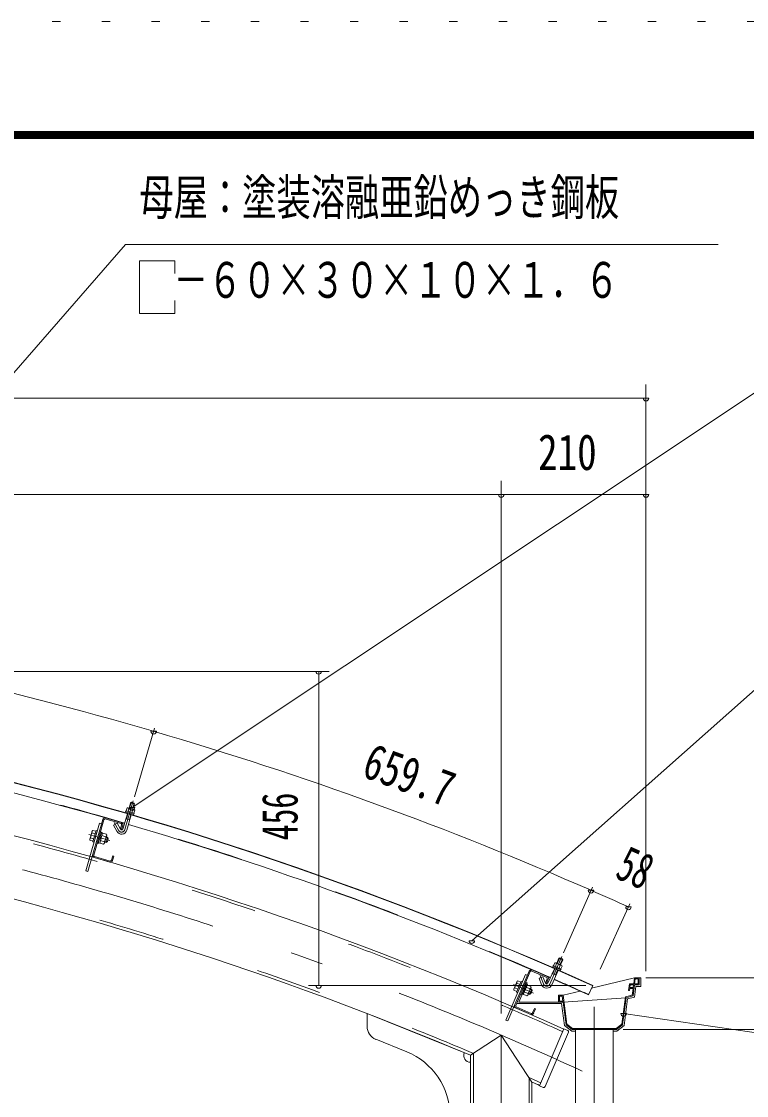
# Model space of a CAD drawing. Units: millimetres, scale not verified. Extents: x -25848 to 25858, y -10500 to 10500.
# Drawn here: x 18906 to 21536, y 6600 to 10500 of the extents above; entities that cross this region are included whole.
import ezdxf
from ezdxf.enums import TextEntityAlignment as Align

# ---------------------------------------------------------------- set-up
doc = ezdxf.new("R2010")
doc.units = ezdxf.units.MM
doc.header["$LTSCALE"] = 60
for name, pattern in [('USER2', [10, 4, -6]), ('USER3', [24, 12, -5, 2, -5]), ('USER4', [3, 0.5, -2.5])]:
    doc.linetypes.add(name, pattern=pattern)
for name, color, linetype, lineweight in [('0-6_2-02BOLD', 7, 'Continuous', 18), ('0-7_2-12HIDDEN', 3, 'USER2', 18), ('0-8_2-22CENTER', 3, 'USER3', 18), ('0-9_2-42THIN', 4, 'Continuous', 18), ('0-A_2-52DIM', 3, 'Continuous', 18), ('0-C_F-F1PAPER', 5, 'Continuous', 18), ('0-D_F-E_J_ADD', 5, 'USER4', 18)]:
    doc.layers.add(name, color=color, linetype=linetype, lineweight=lineweight)
doc.styles.add('ＭＳ ゴシック', font='')
doc.styles.get('ＭＳ ゴシック').set_extended_font_data('MS Gothic')

msp = doc.modelspace()

# ---------------------------------------------------------------- linework, layer by layer
at = {"layer": '0-6_2-02BOLD'}
for p, q in [((19291.8, 7645.31), (19315.31, 7638.43)), ((19296.36, 7643.98), (19302.08, 7663.53)), ((19305.18, 7665.23), (19302.08, 7663.53)), ((19316.47, 7659.32), (19302.08, 7663.53)), ((19314.78, 7662.42), (19305.18, 7665.23)), ((19310.75, 7639.77), (19316.47, 7659.32)), ((19316.47, 7659.32), (19314.78, 7662.42)), ((19210.12, 7604.61), (19266.86, 7588.43)), ((19211.22, 7608.45), (19267.96, 7592.28)), ((19274.17, 7568.09), (19290.32, 7623.34)), ((19285.05, 7634.26), (19284, 7630.66)), ((19284, 7630.66), (19313.99, 7621.89)), ((19285.14, 7630.33), (19284.02, 7626.49)), ((19284.02, 7626.49), (19311.72, 7618.38)), ((19285.15, 7605.65), (19299.55, 7601.44)), ((19288.56, 7563.89), (19304.72, 7619.13)), ((19296.27, 7642.69), (19293.12, 7631.9)), ((19310.13, 7638.63), (19306.97, 7627.85)), ((19312.85, 7622.22), (19311.72, 7618.38)), ((19317.05, 7636.61), (19313.9, 7625.82)), ((19315.31, 7638.43), (19317.05, 7636.61)), ((19201.34, 7602.96), (19147.32, 7413.5)), ((19205.18, 7601.86), (19168.44, 7472.99)), ((19196.67, 7586.61), (19188.98, 7588.8)), ((19252.97, 7589.02), (19239.82, 7581.82)), ((19251.82, 7559.89), (19239.82, 7581.82)), ((19264.98, 7567.1), (19252.97, 7589.02)), ((19269.61, 7583.49), (19264.95, 7567.14)), ((19264.95, 7567.14), (19268.8, 7566.05)), ((19273.46, 7582.39), (19268.8, 7566.05)), ((19157.3, 7536.08), (19168.85, 7532.79)), ((19162.45, 7554.13), (19174, 7550.84)), ((19162.52, 7560.73), (19165.02, 7563.15)), ((19165.02, 7563.15), (19176.57, 7559.86)), ((19177.25, 7562.25), (19165.6, 7521.38)), ((19177.25, 7562.25), (19181.1, 7561.15)), ((19196.48, 7556.77), (19184.83, 7515.89)), ((19195.47, 7534.96), (19189.29, 7531.52)), ((19200.81, 7553.71), (19190.12, 7516.21)), ((19190.66, 7536.33), (19196.84, 7539.77)), ((19196.48, 7556.77), (19192.64, 7557.86)), ((19196, 7555.08), (19200.81, 7553.71)), ((19211.99, 7540), (19198.04, 7543.98)), ((19218.64, 7538.75), (19213.16, 7519.52)), ((19218.64, 7538.75), (19213.84, 7540.12)), ((19217.79, 7522.09), (19221.22, 7534.12)), ((19218.64, 7538.75), (19221.22, 7534.12)), ((19165.6, 7521.38), (19169.45, 7520.28)), ((19184.83, 7515.89), (19180.99, 7516.99)), ((19185.31, 7517.58), (19190.12, 7516.21)), ((19206.85, 7521.96), (19192.89, 7525.94)), ((19213.16, 7519.52), (19208.35, 7520.89)), ((19217.79, 7522.09), (19213.16, 7519.52)), ((19170.1, 7464.2), (19226.84, 7448.03)), ((19171.19, 7468.05), (19227.93, 7451.87)), ((19237.53, 7470.97), (19232.88, 7454.63)), ((19241.38, 7469.88), (19236.72, 7453.53)), ((19237.53, 7470.97), (19241.38, 7469.88)), ((20847.82, 7080.49), (20856.01, 7099.15)), ((20859.3, 7100.43), (20856.01, 7099.15)), ((20869.75, 7093.12), (20856.01, 7099.15)), ((20868.46, 7096.41), (20859.3, 7100.43)), ((20816.06, 7008.09), (20839.19, 7060.8)), ((20834.95, 7068.4), (20833.34, 7064.73)), ((20833.34, 7064.73), (20859.78, 7053.13)), ((20835.36, 7072.31), (20833.85, 7068.87)), ((20833.85, 7068.87), (20862.47, 7056.32)), ((20835.36, 7072.31), (20863.98, 7059.75)), ((20847.58, 7079.22), (20843.07, 7068.93)), ((20843.48, 7082.4), (20865.91, 7072.56)), ((20860.79, 7073.42), (20856.28, 7063.13)), ((20861.56, 7074.46), (20869.75, 7093.12)), ((20863.98, 7059.75), (20862.47, 7056.32)), ((20867.4, 7070.52), (20862.89, 7060.23)), ((20865.91, 7072.56), (20867.4, 7070.52)), ((20869.75, 7093.12), (20868.46, 7096.41)), ((20748.32, 7052.02), (20670.41, 6871.08)), ((20751.99, 7050.44), (20699, 6927.36)), ((20741.59, 7036.4), (20734.24, 7039.57)), ((20757.25, 7052.53), (20811.44, 7029.2)), ((20758.83, 7056.2), (20813.02, 7032.87)), ((20797.74, 7031.56), (20783.76, 7026.11)), ((20792.85, 7002.82), (20783.76, 7026.11)), ((20806.82, 7008.28), (20797.74, 7031.56)), ((20813.53, 7023.94), (20806.81, 7008.33)), ((20817.2, 7022.36), (20810.48, 7006.74)), ((20829.8, 7002.07), (20852.92, 7054.77)), ((20831.78, 7043.92), (20845.52, 7037.89)), ((20861.38, 7056.8), (20859.78, 7053.13)), ((21130.15, 7027.43), (20974.46, 6989.93)), ((21130.54, 7005.68), (21132.99, 7024.18)), ((21143.4, 7024.18), (21132.99, 7024.18)), ((21143.4, 7005.68), (21143.4, 7024.18)), ((21146.65, 7002.43), (21146.65, 7027.43)), ((20704.4, 7015.13), (20691.94, 6986.2)), ((20691.94, 6986.2), (20692.35, 6982.74)), ((20692.35, 6982.74), (20703.38, 6977.99)), ((20696.06, 6991.36), (20707.09, 6986.61)), ((20703.48, 7008.59), (20714.51, 7003.84)), ((20740.66, 7009.59), (20710.67, 6939.93)), ((20719.2, 7014.74), (20722.88, 7013.16)), ((20741.47, 7003.25), (20726.05, 6967.43)), ((20733.76, 6985.34), (20727.19, 6982.72)), ((20729.17, 6987.31), (20735.74, 6989.93)), ((20737.57, 7006.83), (20733.9, 7008.42)), ((20735.38, 7011.86), (20740.66, 7009.59)), ((20736.88, 7005.23), (20741.47, 7003.25)), ((20750.8, 6988.22), (20737.47, 6993.96)), ((20754.51, 6996.84), (20741.18, 7002.57)), ((20757.24, 6986.12), (20749.33, 6967.75)), ((20757.24, 6986.12), (20752.64, 6988.1)), ((20754.25, 6969.71), (20759.2, 6981.19)), ((20754.91, 6993.38), (20754.51, 6996.84)), ((20757.24, 6986.12), (20759.2, 6981.19)), ((20806.81, 7008.33), (20810.48, 7006.74)), ((20978.99, 6999.94), (20963.54, 6965.78)), ((21111.46, 6981.68), (21108.18, 6981.68)), ((21112.45, 6989.18), (21111.46, 6981.68)), ((21125.07, 6989.18), (21112.45, 6989.18)), ((21125.5, 6992.43), (21112.88, 6992.43)), ((21126.82, 7002.43), (21125.5, 6992.43)), ((21135.14, 6996.68), (21129.97, 6957.79)), ((21130.54, 7005.68), (21143.4, 7005.68)), ((21152.39, 6996.68), (21135.14, 6996.68)), ((20721.46, 6969.41), (20726.05, 6967.43)), ((20743.38, 6970.98), (20730.05, 6976.72)), ((20749.33, 6967.75), (20744.73, 6969.73)), ((20754.25, 6969.71), (20749.33, 6967.75)), ((20854.14, 6964.93), (20870.65, 6964.93)), ((20854.14, 6964.93), (20854.14, 6939.93)), ((20857.4, 6961.68), (20867.8, 6961.68)), ((20857.4, 6943.18), (20857.4, 6961.68)), ((20870.26, 6943.18), (20857.4, 6943.18)), ((20870.26, 6943.18), (20867.8, 6961.68)), ((20932.4, 6979.8), (20870.65, 6964.93)), ((20870.65, 6964.93), (20884.7, 6859.18)), ((20870.69, 6939.93), (21099.69, 6955.63)), ((21104.88, 6951.07), (21092.03, 6854.34)), ((21129.97, 6957.79), (21104.88, 6951.07)), ((20699.51, 6918.43), (20753.7, 6895.1)), ((20701.09, 6922.1), (20755.28, 6898.77)), ((20865.65, 6934.18), (20701.94, 6934.18)), ((20870.69, 6939.93), (20710.67, 6939.93)), ((20767.26, 6916.48), (20760.54, 6900.86)), ((20770.93, 6914.89), (20764.21, 6899.28)), ((20767.26, 6916.48), (20770.93, 6914.89)), ((20870.69, 6939.93), (20881.65, 6857.43)), ((20160.27, 6897.98), (20535.27, 6746.38)), ((20160.27, 6897.98), (20160.27, 6850.8)), ((20874.2, 6842.73), (20785.25, 6636.06)), ((20890.59, 6830.23), (20805.6, 6632.74)), ((20874.2, 6842.73), (20887.97, 6836.8)), ((20881.65, 6857.43), (20904.15, 6839.93)), ((20884.7, 6859.18), (20905.26, 6843.18)), ((20915.4, 6834.18), (20902.17, 6834.18)), ((20915.4, 6839.93), (20915.4, 6109.93)), ((21052.9, 6839.93), (21052.9, 6109.93)), ((21066.12, 6834.18), (21052.9, 6834.18)), ((21092.03, 6854.34), (21066.12, 6834.18)), ((20191.53, 6804.45), (20303.97, 6758.99)), ((20758.02, 6649.48), (20758.02, 6109.93)), ((20785.25, 6636.06), (20799.03, 6630.13))]:
    msp.add_line(p, q, dxfattribs=at)
for points in [[(19291.8, 7645.31), (19289.35, 7644.71), (19286.19, 7633.93)], [(19285.05, 7634.26), (19315.04, 7625.49), (19313.99, 7621.89)], [(19188.98, 7588.8), (19139.63, 7415.7), (19147.32, 7413.5)], [(19162.52, 7560.73), (19153.88, 7530.44), (19154.73, 7527.06), (19166.28, 7523.77)], [(19215.41, 7545.65), (19206.78, 7515.36), (19204.27, 7512.94), (19190.32, 7516.91)], [(19215.41, 7545.65), (19214.56, 7549.03), (19200.61, 7553)], [(20843.48, 7082.4), (20840.97, 7082.12), (20836.45, 7071.83)], [(20734.24, 7039.57), (20663.06, 6874.24), (20670.41, 6871.08)], [(21152.39, 6996.68), (21152.39, 7027.43), (21130.15, 7027.43), (21127.26, 7005.68), (21111.37, 7005.68), (21108.18, 6981.68)], [(20719.2, 7014.74), (20702.4, 6975.71), (20706.07, 6974.12)], [(20704.4, 7015.13), (20707.19, 7017.21), (20718.22, 7012.46)], [(20737.57, 7006.83), (20720.76, 6967.8), (20717.09, 6969.38)], [(20754.91, 6993.38), (20742.46, 6964.45), (20739.67, 6962.37), (20726.34, 6968.1)], [(21146.65, 7002.43), (21130.1, 7002.43), (21124.78, 6962.35), (21099.69, 6955.63), (21086.65, 6857.43), (21064.15, 6839.93), (20904.15, 6839.93)], [(21125.07, 6989.18), (21121.84, 6964.93), (21096.76, 6958.21), (21083.6, 6859.18), (21063.03, 6843.18), (20905.26, 6843.18)], [(21126.83, 7002.43), (21114.21, 7002.43), (21112.88, 6992.43)], [(20865.65, 6934.18), (20876.26, 6854.34), (20902.17, 6834.18)], [(20758.02, 6649.48), (20646.65, 6819.93), (20535.27, 6746.38), (20535.27, 6109.93)]]:
    msp.add_lwpolyline(points, dxfattribs=at)
for centre, radius, start, end in [((15705, -4661.8), 12797.62, 65.66528, 89.30167), ((15705, -4661.8), 12798.88, 65.66528, 89.30167), ((15705, -4661.8), 12611.38, 65.80466, 88.854), ((15705, -4661.8), 12761.37, 73.73062, 81.04594), ((15705, -4661.8), 12388.63, 67.05199, 88.16655), ((19291.54, 7639.35), 5.79, 35.1655, 73.69695), ((19209.03, 7600.76), 8, 74.08865, 164.08865), ((19209.03, 7600.76), 4, 74.08865, 164.08865), ((19297.59, 7621.45), 21.27, 53.86781, 93.52827), ((19312.32, 7633.28), 5.79, 73.69695, 112.24318), ((19269.37, 7569.49), 5, 208.69695, 343.74908), ((19265.76, 7584.59), 4, 344.08865, 74.08865), ((19265.76, 7584.59), 8, 344.08865, 74.08865), ((15705, -4661.8), 12761.37, 66.34795, 73.66327), ((19161.26, 7530.08), 7.19, 123.36183, 164.08865), ((19183.35, 7538.41), 26.15, 143.06325, 185.11406), ((19168.97, 7557.14), 7.19, 164.08865, 204.81548), ((19185.94, 7537.67), 26.15, 323.06325, 5.11406), ((19208.04, 7546.01), 7.19, 303.36183, 344.08865), ((19269.37, 7569.49), 20, 208.69695, 343.72301), ((19200.32, 7518.94), 7.19, 344.08865, 24.81548), ((19172.29, 7471.9), 8, 164.08865, 254.08865), ((19172.29, 7471.9), 4, 164.08865, 254.08865), ((19229.03, 7455.72), 8, 254.08865, 344.08865), ((19229.03, 7455.72), 4, 254.08865, 344.08865), ((20842.45, 7076.52), 5.79, 27.78282, 66.31427), ((20846.14, 7057.99), 21.27, 46.48515, 86.1456), ((20862.28, 7067.83), 5.79, 66.31427, 104.8605), ((20755.66, 7048.85), 8, 66.70598, 156.70598), ((20755.66, 7048.85), 4, 66.70598, 156.70598), ((20809.86, 7025.52), 4, 336.70598, 66.70598), ((20809.86, 7025.52), 8, 336.70598, 66.70598), ((15705, -4661.8), 12761.37, 65.66528, 66.28061), ((20699.21, 6984.89), 7.19, 115.97916, 156.70598), ((20722.19, 6990.32), 26.15, 135.68057, 177.73138), ((20710.34, 7010.74), 7.19, 156.70598, 197.4328), ((20724.67, 6989.25), 26.15, 315.68057, 357.73138), ((20747.65, 6994.68), 7.19, 295.97916, 336.70598), ((20811.49, 7010.09), 20, 201.31427, 336.34033), ((20811.49, 7010.09), 5, 201.31427, 336.36641), ((20736.52, 6968.83), 7.19, 336.70598, 17.4328), ((20702.67, 6925.78), 8, 156.70598, 246.70598), ((20702.67, 6925.78), 4, 156.70598, 246.70598), ((20756.87, 6902.44), 8, 246.70598, 336.70598), ((20756.87, 6902.44), 4, 246.70598, 336.70598), ((20210.27, 6850.8), 50, 180, 247.98738), ((20886, 6832.21), 5, 336.71333, 66.71333), ((20210.27, 6527.21), 250, 0, 67.98738), ((20535.27, 6746.38), 25, 157.98738, 270), ((15705, -4661.8), 12388.63, 65.78831, 65.92853), ((20801, 6634.72), 5, 246.71333, 336.71333)]:
    msp.add_arc(centre, radius, start, end, dxfattribs=at)
at = {"layer": '0-7_2-12HIDDEN'}
for p, q in [((20545.77, 6753.33), (20545.77, 6109.93)), ((20747.52, 6665.66), (20747.52, 6109.93))]:
    msp.add_line(p, q, dxfattribs=at)
for radius, start, end in [(12600.87, 65.80389, 88.854), (12762.62, 73.73062, 81.04594), (12399.12, 67.01985, 88.21622), (12762.62, 66.34795, 73.66328), (12762.62, 65.66528, 66.28061), (12399.12, 65.78909, 66.00333)]:
    msp.add_arc((15705, -4661.8), radius, start, end, dxfattribs=at)
at = {"layer": '0-8_2-22CENTER'}
for p, q in [((19311.91, 7670.43), (19281.36, 7565.99)), ((19242.79, 7592), (19258.4, 7563.49)), ((19226.72, 7526.05), (19150.99, 7547.64)), ((20866.65, 7104.72), (20822.93, 7005.07)), ((20788.03, 7035.83), (20799.84, 7005.55)), ((20691.28, 7003.63), (20763.61, 6972.49)), ((20984.15, 6922.98), (20984.15, 1379.52)), ((20646.65, 6819.93), (20646.65, -930.07))]:
    msp.add_line(p, q, dxfattribs=at)
for centre, radius, start, end in [((15705, -4661.8), 12500, 65.24121, 90), ((19269.37, 7569.49), 12.5, 208.69695, 343.69695), ((20811.49, 7010.09), 12.5, 201.31427, 336.31427)]:
    msp.add_arc(centre, radius, start, end, dxfattribs=at)
at = {"layer": '0-9_2-42THIN'}
for p, q in [((19298.28, 7643.42), (19304.56, 7664.89)), ((19308.83, 7640.33), (19315.12, 7661.8)), ((19284.18, 7602.33), (19287.07, 7605.09)), ((19287.07, 7605.09), (19292.24, 7622.78)), ((19213.15, 7537.72), (19220.37, 7535.66)), ((19209.04, 7523.29), (19216.25, 7521.23)), ((20849.66, 7079.69), (20858.65, 7100.17)), ((20833.61, 7043.12), (20841.02, 7059.99)), ((20859.73, 7075.27), (20868.72, 7095.76)), ((20830.39, 7040.75), (20833.61, 7043.12)), ((20751.65, 6985.8), (20758.54, 6982.83)), ((20745.72, 6972.02), (20752.61, 6969.06))]:
    msp.add_line(p, q, dxfattribs=at)
for points in [[(19298.57, 7598.11), (19297.63, 7602), (19302.8, 7619.69)], [(20844.13, 7034.72), (20843.69, 7038.7), (20851.09, 7055.58)]]:
    msp.add_lwpolyline(points, dxfattribs=at)
at = {"layer": '0-A_2-52DIM'}
for p, q in [((19283.99, 9689.93), (17649.35, 7814.39)), ((21433.99, 9689.93), (19283.99, 9689.93)), ((19333.99, 9631.37), (19462.77, 9631.37)), ((19333.99, 9439.93), (19333.99, 9631.37)), ((19462.77, 9631.37), (19462.77, 9584.56)), ((21696.65, 9239.93), (19307.63, 7645.67)), ((21171.65, 7052.43), (21171.65, 9182.46)), ((21171.65, 9132.46), (15721.65, 9132.46)), ((21181.65, 9132.46), (21161.65, 9132.46)), ((20646.65, 6898.52), (20646.65, 8832.46)), ((15721.65, 8782.47), (21171.65, 8782.47)), ((20656.65, 8782.47), (20636.65, 8782.47)), ((21181.65, 8782.47), (21161.65, 8782.47)), ((21696.65, 8189.93), (20539.97, 7162.5)), ((15842.4, 8140.12), (20021.99, 8140.12)), ((19994.49, 8140.12), (19974.49, 8140.12)), ((19984.49, 6999.94), (19984.49, 8140.12)), ((19389.05, 7934.18), (19316.02, 7684.49)), ((19395.75, 7922.88), (19375.75, 7922.88)), ((19317.63, 7645.67), (19297.63, 7645.67)), ((20872.53, 7118.14), (20977.04, 7356.38)), ((20982.31, 7345.59), (20962.31, 7345.59)), ((21112.83, 7295.89), (21005.63, 7058.85)), ((21117.97, 7285.16), (21097.97, 7285.16)), ((20549.97, 7162.5), (20529.97, 7162.5)), ((21171.65, 7027.43), (22384.15, 7027.43)), ((20953.99, 6999.94), (19947, 6999.94)), ((19994.49, 6999.94), (19974.49, 6999.94)), ((21100.37, 6898.16), (21080.37, 6898.16)), ((22746.65, 6655.5), (21090.37, 6898.16)), ((21089.15, 6839.93), (22384.15, 6839.93))]:
    msp.add_line(p, q, dxfattribs=at)
msp.add_lwpolyline([(19333.99, 9439.93), (19462.77, 9439.93), (19462.77, 9486.76)], dxfattribs=at)
for centre, radius, start, end in [((21171.65, 9132.46), 10, 180, 0), ((20646.65, 8782.47), 10, 180, 0), ((21171.65, 8782.47), 10, 180, 0), ((15704.98, -4661.88), 13111.99, 73.69698, 81.07959), ((19984.49, 8140.12), 10, 180, 0), ((19385.75, 7922.88), 10, 180, 0), ((15705.01, -4661.77), 13111.87, 66.31429, 73.69698), ((19307.63, 7645.67), 10, 180, 0), ((20972.31, 7345.59), 10, 180, 0), ((15704.32, -4663.35), 13113.59, 65.66539, 66.31429), ((21107.97, 7285.16), 10, 180, 0), ((20539.97, 7162.5), 10, 180, 0), ((19984.49, 6999.94), 10, 180, 0), ((21090.37, 6898.16), 10, 180, 0)]:
    msp.add_arc(centre, radius, start, end, dxfattribs=at)
at = {"layer": '0-C_F-F1PAPER'}
for p, q in [((-3341.94, 10100), (25358.06, 10100)), ((-3339.44, 10097.5), (25355.56, 10097.5)), ((-3336.94, 10095), (25353.06, 10095)), ((-3334.44, 10092.5), (25350.56, 10092.5)), ((-3331.94, 10090), (25348.06, 10090)), ((-3329.44, 10087.5), (25345.56, 10087.5)), ((-3326.94, 10085), (25343.06, 10085)), ((-3324.44, 10082.5), (25340.56, 10082.5)), ((-3321.94, 10080), (25338.06, 10080)), ((-3319.44, 10077.5), (25335.56, 10077.5)), ((-3316.94, 10075), (25333.06, 10075))]:
    msp.add_line(p, q, dxfattribs=at)
at = {"layer": '0-D_F-E_J_ADD'}
msp.add_line((-3841.94, 10500), (25858.06, 10500), dxfattribs=at)

# ---------------------------------------------------------------- texts
at = {"layer": '0-A_2-52DIM', "color": 7, "style": 'ＭＳ ゴシック'}
for s, width, p in [('母屋：塗装溶融亜鉛めっき鋼板', 0.7, (19333.99, 9757.7)), ('\u3000－６０×３０×１０×１．６', 0.7, (19333.99, 9457.7)), ('210', 0.8, (20780.24, 8832.46))]:
    msp.add_text(s, height=130.2, dxfattribs=dict(at, width=width)).set_placement(p, align=Align.BOTTOM_LEFT)
for s, rotation, width, p in [('659.7', 340.006, 0.75, (20121.99, 7723.84)), ('456', 90, 0.65, (19947, 7526.95)), ('58', 335.989, 0.65, (21038.63, 7357.33))]:
    msp.add_text(s, height=130.2, rotation=rotation, dxfattribs=dict(at, width=width)).set_placement(p, align=Align.BOTTOM_LEFT)

doc.saveas('drawing.dxf')
